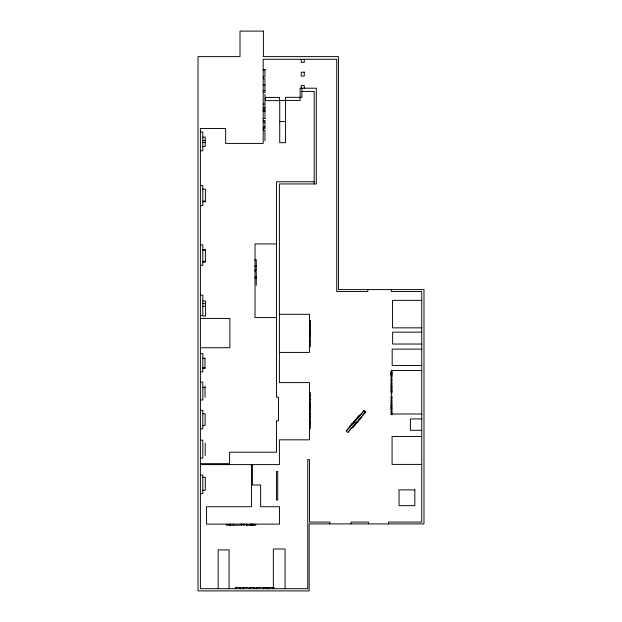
<?xml version="1.0" encoding="UTF-8"?>
<svg xmlns="http://www.w3.org/2000/svg" width="622" height="622" viewBox="0 0 622 622"><rect width="100%" height="100%" fill="white"/><g stroke="black" fill="none" stroke-linecap="round" stroke-linejoin="round"><path stroke-width="0.93" d="M350.108 425.782L352.573 422.983L353.133 423.481M355.605 419.539L353.265 422.198L353.825 422.688M353.039 426.054L348.164 432.065M356.873 421.708L353.537 425.495L354.097 425.984M360.985 417.035L358.785 419.531L359.361 420.013L361.833 417.214M362.618 415.185L365.176 412.285M356.32 423.465L358.669 420.806M263.192 69.672L264.956 69.672M263.192 69.773L264.956 69.773M263.192 76.887L264.956 76.887L264.956 69.291M263.192 78.722L264.956 78.722L264.956 92.406L263.192 92.406M263.192 85.02L264.956 85.02M263.192 90.641L264.956 90.641M301.903 91.418L314.196 91.418L314.196 183.949M263.192 104.162L264.956 104.162L264.956 110.382L263.192 110.382M263.192 107.419L264.956 107.419M263.192 109.184L264.956 109.184M263.192 111.33L264.956 111.33M263.192 111.424L264.956 111.424M263.192 118.444L264.956 118.444M263.192 118.538L264.956 118.538L264.956 110.941M263.192 120.443L264.956 120.443L264.956 128.7L263.192 128.7M279.721 121.562L285.568 121.562M263.192 122.215L264.956 122.215M263.192 126.935L264.956 126.935M263.192 130.223L264.956 130.223L264.956 140.844M200.401 132.027L202.811 132.027L202.811 150.781L200.401 150.781M202.811 137.097L205.229 137.097L205.229 146.434L202.811 146.434M202.811 140.494L205.229 140.494M202.811 142.485L205.229 142.485M314.196 181.772L276.495 181.772L276.495 397.201L278.532 397.201L278.532 420.806L276.495 420.806L276.495 452.194L229.604 452.194L229.604 463.662L200.401 463.662M200.401 185.496L202.811 185.496L202.811 205.563L200.401 205.563M202.811 189.127L205.4 189.127L205.4 201.808L202.811 201.808M202.811 201.225L205.4 201.225M202.811 201.38L205.4 201.38M276.495 243.933L255.028 243.933L255.028 317.585L276.495 317.585M200.401 244.843L202.811 244.843L202.811 265.361L200.401 265.361M202.811 249.655L205.392 249.655L205.392 262.095L202.811 262.095M202.811 250.052L205.392 250.052M255.028 259.685L256.256 259.685L256.256 270.469L255.028 270.469M255.028 260.478L255.424 260.478M202.811 261.372L205.392 261.372M202.811 261.535L205.392 261.535M255.028 265.913L256.256 265.913M255.028 266.403L256.256 266.403M255.028 269.637L256.256 269.637M255.028 271.495L256.256 271.495L256.256 277.311M255.028 276.72L256.256 276.72M255.028 277.917L256.256 277.917L256.256 285.319M255.028 278.018L256.256 278.018M200.401 295.186L202.811 295.186L202.811 316.069L205.563 316.069L205.563 301.032L202.811 301.032M421.739 300.356L392.459 300.356L392.459 327.848L421.739 327.848M202.811 303.629L205.563 303.629M202.811 306.319L205.563 306.319M279.402 314.289L309.453 314.289L309.453 352.417L279.402 352.417M200.401 315.416L202.811 315.416M200.401 318.425L229.891 318.425L229.891 347.745L200.401 347.745M309.453 320.89L310.316 320.89L310.316 325.283M309.453 321.722L310.316 321.722M309.453 324.412L310.316 324.412M309.453 325.804L310.316 325.804L310.316 336.277L309.453 336.277M309.453 325.897L310.316 325.897M309.453 326.636L310.316 326.636M309.453 329.326L310.316 329.326M309.453 330.134L310.316 330.134M309.453 330.476L310.316 330.476M309.453 331.666L310.316 331.666M309.453 331.868L310.316 331.899M421.739 332.148L392.645 332.148L392.645 344.036L421.739 344.036M309.453 332.723L310.316 332.723M309.453 333.104L310.316 333.104M309.453 333.306L310.316 333.306M309.453 333.446L310.316 333.446M309.453 334.636L310.316 334.636M309.453 334.869L310.316 334.838M309.453 335.693L310.316 335.693M309.453 341.626L310.316 341.626L310.316 346.773M309.453 341.696L310.316 341.703M421.739 349.129L392.187 349.129L392.187 365.549L421.739 365.549M200.401 353.591L202.811 353.591L202.811 371.855L200.401 371.855M202.811 358.264L204.972 358.264M202.811 367.672L204.972 367.672M202.811 368.216L204.972 368.216M202.811 368.372L204.972 368.372L204.972 358.163M421.739 370.463L391.588 370.463L391.588 414.011L421.739 414.011M391.082 371.964L391.868 371.964M391.082 372.524L391.868 372.524M391.082 372.757L391.868 372.757M391.082 373.216L391.868 373.216M391.082 373.705L391.868 373.705M391.082 374.234L391.868 374.234M391.082 374.662L391.868 374.662M391.082 374.887L391.868 374.887M391.082 375.447L391.868 375.447M391.082 379.56L391.868 379.56M200.401 382.095L202.811 382.095L202.811 399.962L200.401 399.962M391.082 383.945L391.868 383.945M391.082 386.394L391.868 386.394M391.082 387.024L391.868 387.071M202.811 387.498L205.019 387.498M391.082 388.727L391.868 388.727M391.082 391.059L391.868 391.059M391.082 391.837L391.868 391.837M309.453 392.591L310.324 392.591L310.324 396.649L309.453 396.649M309.453 395.779L310.324 395.779M391.082 397.388L391.868 397.388M309.453 397.707L310.324 397.707L310.324 400.381L309.453 400.381M309.453 398.585L310.324 398.585M309.453 399.503L310.324 399.503M391.082 400.226L391.868 400.226M309.453 401.229L310.324 401.229L310.324 403.833L309.453 403.833M391.082 402.714L391.868 402.714M309.453 404.059L310.324 404.059L310.324 408.335L309.453 408.335M309.453 404.339L310.324 404.339M391.082 405.163L391.868 405.163M309.453 405.427L310.324 405.427M391.082 405.793L391.868 405.839M309.453 406.461L310.324 406.461M391.082 406.726L391.868 406.726M309.453 407.122L310.324 407.122M309.453 407.472L310.324 407.472M391.082 407.511L391.868 407.566L391.868 406.671L391.082 406.671L391.082 407.566M391.082 408.304L391.868 408.304L391.868 409.921L391.082 409.921L391.082 407.713L391.868 407.713L391.868 408.172M310.324 409.128L309.453 409.128L310.324 409.183L310.324 413.062M391.082 409.035L391.868 409.035M391.082 409.921L391.868 409.921M200.401 410.341L202.811 410.341L202.811 428.83L200.401 428.83M391.082 411.826L391.868 411.826M309.453 413.583L310.324 413.583L310.324 418.046M309.453 413.684L310.324 413.731M202.811 413.809L205.12 413.809L205.12 425.409L202.811 425.409M391.082 413.91L391.868 413.91M309.453 414.431L310.324 414.431M309.453 417.168L310.324 417.168M309.453 418.917L310.324 418.917L310.324 422.976L309.453 422.976M421.739 418.94L410.388 418.94L410.388 430.292L421.739 430.292M309.453 422.105L310.324 422.105M309.453 423.761L310.324 423.761L310.324 428.986M309.453 423.831L310.324 423.831M421.739 436.481L392.078 436.481L392.078 464.401L421.739 464.401M200.401 440.151L202.811 440.151L202.811 458.08L200.401 458.08M200.401 464.611L279.402 464.611L279.402 439.824L309.453 439.824L309.453 382.608L279.402 382.608L279.402 183.949L316.303 183.949L316.303 88.2L300.107 88.2L300.107 100.422L279.721 100.422L279.721 142.702L285.568 142.702L285.568 97.327L301.903 97.327L301.903 88.2M200.401 475.045L202.811 475.045L202.811 493.627L200.401 493.627M202.811 477.315L205.322 477.315L205.322 490.229L202.811 490.229M233.701 525.217L239.563 525.217M245.744 525.217L251.412 525.217L251.412 524.113M241.18 587.541L235.318 587.541L235.318 588.684M248.054 587.541L242.362 587.541L242.362 588.684M254.592 587.541L249.189 587.541L249.189 588.684M261.458 587.541L255.766 587.541L255.766 588.684M363.932 410.885L346.524 430.642M363.746 411.103L365.409 412.495M360.076 415.605L359.516 415.107L356.157 418.917L356.717 419.415M358.801 415.916L359.361 416.406M357.821 417.028L358.381 417.517M359.298 418.956L359.858 419.453M356.88 418.101L357.44 418.59M355.364 419.811L355.924 420.309M356.002 422.696L356.562 423.193M353.755 421.638L354.322 422.128M355.209 423.598L355.768 424.087L352.402 427.905L351.842 427.415M354.688 424.188L355.248 424.686M354.478 424.414L355.045 424.912M352.075 423.543L352.635 424.041M353.343 425.705L353.91 426.202M352.55 426.606L353.117 427.104M352.332 426.863L352.892 427.353M391.868 382.662L391.868 378.775L391.082 378.775L391.082 382.662M391.868 383.152L391.868 387.156L391.082 387.156L391.082 383.152M391.868 401.921L391.868 405.925L391.082 405.925L391.082 401.921M391.316 289.588L391.316 291.493L421.739 291.493L421.739 522.083L388.548 522.083L388.548 523.911M368.403 523.911L368.403 522.083L351.103 522.083L351.103 523.911M367.812 289.588L367.812 291.493L336.735 291.493L336.735 59.292L263.192 59.292L263.192 143.418L225.669 143.418L225.669 128.529L200.401 128.529L200.401 588.684L307.766 588.684L307.766 459.619L309.453 459.619L309.453 522.083L329.831 522.083L329.831 523.911M310.316 336.665L310.316 341.214M304.259 59.292L304.259 62.371L301.235 62.371L301.235 59.292M304.259 88.2L304.259 85.533L301.235 85.533L301.235 88.2M285.086 588.684L285.086 548.985L273.353 548.985L273.353 587.72M274.03 588.684L274.03 587.541L268.79 587.541L268.79 588.684M272.825 587.541L272.825 588.684M267.981 588.684L267.981 587.541L262.647 587.541L262.647 588.684M266.838 587.541L266.838 588.684M264.956 94.217L264.956 103.602M263.79 587.541L263.79 588.684M256.909 587.541L256.909 588.684M255.735 524.113L255.735 525.217L251.848 525.217L251.848 524.113M254.04 587.541L254.04 588.684M253.698 524.113L253.698 525.217M252.594 524.113L252.594 525.217M252.415 464.611L252.415 484.973L260.657 484.973L260.657 506.736L279.527 506.736L279.527 524.113L206.543 524.113L206.543 506.736L251.451 506.736L251.451 464.611M251.288 524.113L251.226 525.217M250.332 524.113L250.332 525.217M250.324 587.541L250.324 588.684M246.864 524.113L246.864 525.217M244.57 524.113L244.57 525.217L243.466 525.217L243.466 524.113M243.505 587.541L243.505 588.684M243.435 587.541L243.435 588.684M241.896 524.113L241.896 525.217L240.644 525.217L240.644 524.113M241.826 524.113L241.826 525.217M240.014 587.541L240.014 588.684M236.43 587.541L236.43 588.684M235.513 587.541L235.443 588.684M233.367 524.113L233.367 525.217L226.33 525.217L226.33 524.113M230.435 524.113L230.435 525.217M229.269 524.113L229.269 525.217M229.083 588.684L229.083 549.902L218.143 549.902L218.143 588.684M205.206 443.121L205.206 455.498M205.019 385.982L205.019 397.349M364.22 410.567L346.182 431.023L347.815 432.461L365.845 412.005L364.22 410.567M263.386 31.1L239.991 31.1L239.991 56.625L198.014 56.625L198.014 590.9L309.165 590.9L309.165 523.911L423.986 523.911L423.986 289.588L338.438 289.588L338.438 56.625L263.386 56.625L263.386 31.1M304.259 72.175L301.235 72.175L301.235 76.086L304.259 76.086L304.259 72.175M279.488 97.421L265.407 97.421L265.407 100.624L279.488 100.624L279.488 97.421M310.316 320.983L309.453 320.983L310.316 321.038M391.868 371.14L391.082 371.14L391.082 376.31L391.868 376.31L391.868 371.14M391.868 376.854L391.082 376.854L391.082 377.632L391.868 377.632L391.868 376.854M391.868 387.941L391.082 387.941L391.082 390.398L391.868 390.398L391.868 387.941M391.868 390.53L391.082 390.53L391.082 393.275L391.868 393.275L391.868 390.53M391.868 396.564L391.082 396.564L391.082 401.05L391.868 401.05L391.868 396.564M391.868 411.049L391.082 411.049L391.082 414.687L391.868 414.687L391.868 411.049M277.746 471.538L276.479 471.538L276.479 500.034L277.746 500.034L277.746 471.538M414.827 489.872L399.036 489.872L399.036 505.663L414.827 505.663L414.827 489.872"/></g></svg>
